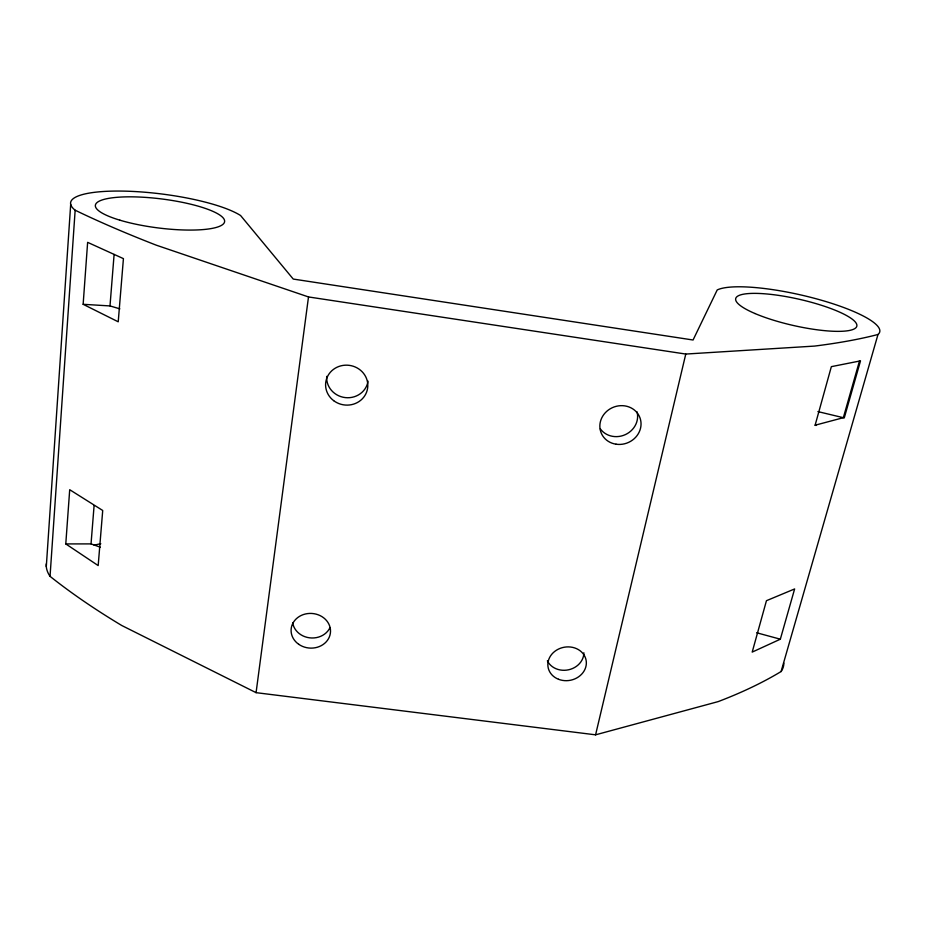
<?xml version="1.0" encoding="UTF-8"?>
<svg xmlns="http://www.w3.org/2000/svg" width="926" height="926" viewBox="0 0 926 926"><rect width="100%" height="100%" fill="white"/><g stroke="black" fill="none" stroke-linecap="round" stroke-linejoin="round"><path stroke-width="1.39" d="M46.3 566.596L70.689 204.357M50.039 576.331L75.156 210.214A89.475 20.059 7.2 0 1 127.279 191.207A89.475 20.059 7.2 0 1 240.586 215.526L293.241 279.062L693.065 340.004L717.21 289.954A85.319 18.462 12.8 0 1 817.994 299.272A85.319 18.462 12.8 0 1 877.987 334.483L781.093 671.535A669.058 247.809 6.5 0 1 718.171 701.607L595.58 734.827L256.074 692.66L121.815 625.536A645.735 237.091 12.3 0 1 50.039 576.331A81.129 36.16 3.8 0 1 46.288 563.853M65.781 543.921L69.705 489.704L102.717 510.481L98.179 565.578L65.781 543.921L91.037 543.898L100.309 547.208M83.143 304.307L87.634 242.346L123.424 258.632L118.227 321.808L83.143 304.307L109.997 305.927L119.871 308.856M91.037 543.898L94.093 505.619M109.997 305.927L114.106 254.43M256.074 692.66L308.497 296.945L156.262 245.17A702.186 127.938 11.2 0 1 75.156 210.214M595.58 734.827L685.772 354.056L814.591 346.081A729.919 134.397 8.4 0 0 877.987 334.483M816.165 425.474L815.111 425.219L831.351 366.65L860.509 360.862L844.257 417.915L817.901 411.595M780.34 639.195L794.624 588.948L766.45 600.696L752.201 652.089L780.34 639.195L756.635 632.759M859.583 360.642L843.343 417.695L815.111 425.219M308.497 296.945L685.772 354.056M637.019 411.804A20.522 18.925 -22 0 1 625.455 434.572A20.522 18.925 -22 0 1 600.337 428.888M583.878 652.784A19.076 16.633 -10.7 0 1 568.61 669.787A19.076 16.633 -10.7 0 1 547.37 660.817M368.05 381.13A20.835 19.712 8.4 0 1 345.282 397.601A20.835 19.712 8.4 0 1 326.693 376.373M329.957 627.689A19.469 17.177 4.1 0 1 309.515 637.817A19.469 17.177 4.1 0 1 292.72 622.885M783.871 663.097A77.668 33.544 15.8 0 1 781.093 671.535M94.105 545.206A59.067 26.31 3.8 0 1 100.818 543.759M558.517 679.279A19.33 16.807 -10.6 0 0 586.32 661.905A19.33 16.807 -10.6 0 0 556.468 650.191A19.33 16.807 -10.6 0 0 558.517 679.279M298.774 644.334A19.735 17.351 4 0 0 330.35 633.372A19.735 17.351 4 0 0 303.3 614.598A19.735 17.351 4 0 0 298.774 644.334M616.056 444.202A20.823 19.157 -21.8 0 0 640.074 418.101A20.823 19.157 -21.8 0 0 605.21 412.834A20.823 19.157 -21.8 0 0 616.056 444.202M333.649 400.645A21.136 19.955 8.1 0 0 367.599 388.295A21.136 19.955 8.1 0 0 338.847 366.476A21.136 19.955 8.1 0 0 333.649 400.645M754.956 313.52A62.123 13.439 12.8 0 0 855.335 328.232A62.123 13.439 12.8 0 0 778.349 295.348A62.123 13.439 12.8 0 0 754.956 313.52M119.882 220.18A65.133 14.596 7.2 0 0 223.918 223.293A65.133 14.596 7.2 0 0 136.064 196.925A65.133 14.596 7.2 0 0 119.882 220.18"/></g></svg>
